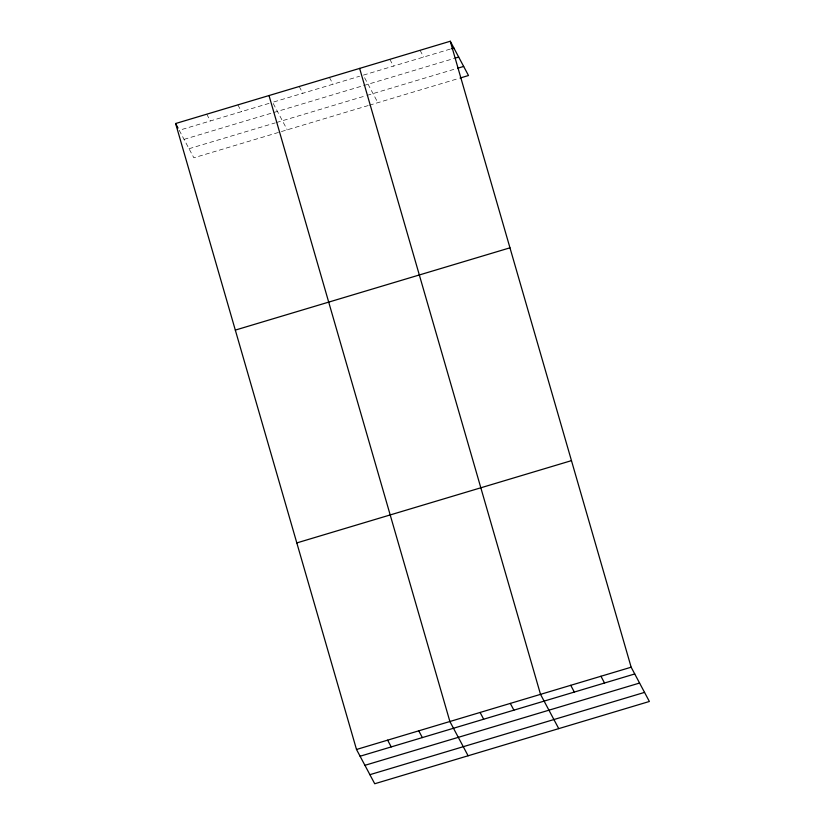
<?xml version="1.0" encoding="UTF-8"?>
<svg xmlns="http://www.w3.org/2000/svg" width="825" height="825" viewBox="0 0 825 825"><rect width="100%" height="100%" fill="white"/><g stroke="black" fill="none" stroke-linecap="round" stroke-linejoin="round"><path stroke-width="0.62" stroke-dasharray="4.12 3.09" d="M269.012 103.383L179.221 130.278L193.844 157.792L368.198 105.569M273.807 101.949L359.607 76.24M450.244 49.087L363.237 75.157L377.86 102.671M184.047 139.363L453.863 58.534M189.018 148.717L275.22 122.894M276.416 122.533L365.784 95.762M366.991 95.401L456.421 68.609M369.404 105.208L458.824 78.416M420.059 50.304L423.658 57.059M389.854 59.348L393.442 66.103M329.433 77.447L333.022 84.202M299.217 86.501L302.806 93.256M273.199 103.445L287.224 129.824M237.878 104.878L241.467 111.633M206.755 114.201L210.344 120.955"/><path stroke-width="1.24" d="M450.275 41.25L631.156 667.208L649.378 701.477L374.725 783.75L356.503 749.482L175.622 123.523L450.275 41.25L468.497 75.518L460.041 78.055M451.45 48.727L453.863 48.005M455.07 58.173L458.69 57.08M457.627 68.248L463.671 66.443M235.321 330.093L509.963 247.82M296.814 542.912L571.467 460.639M356.503 749.482L631.156 667.208M360.092 756.236L634.745 673.963M364.928 765.311L639.571 683.038M369.899 774.675L644.542 692.392M600.94 676.252L604.529 683.007M570.725 685.307L574.324 692.062M558.742 728.63L540.519 694.361L359.638 68.403M510.304 703.405L513.903 710.16M175.622 123.523L178.025 128.03M480.098 712.46L483.687 719.214M468.105 755.772L449.883 721.504L269.012 95.556M418.76 730.837L422.348 737.591M387.626 740.159L391.225 746.914"/></g></svg>
